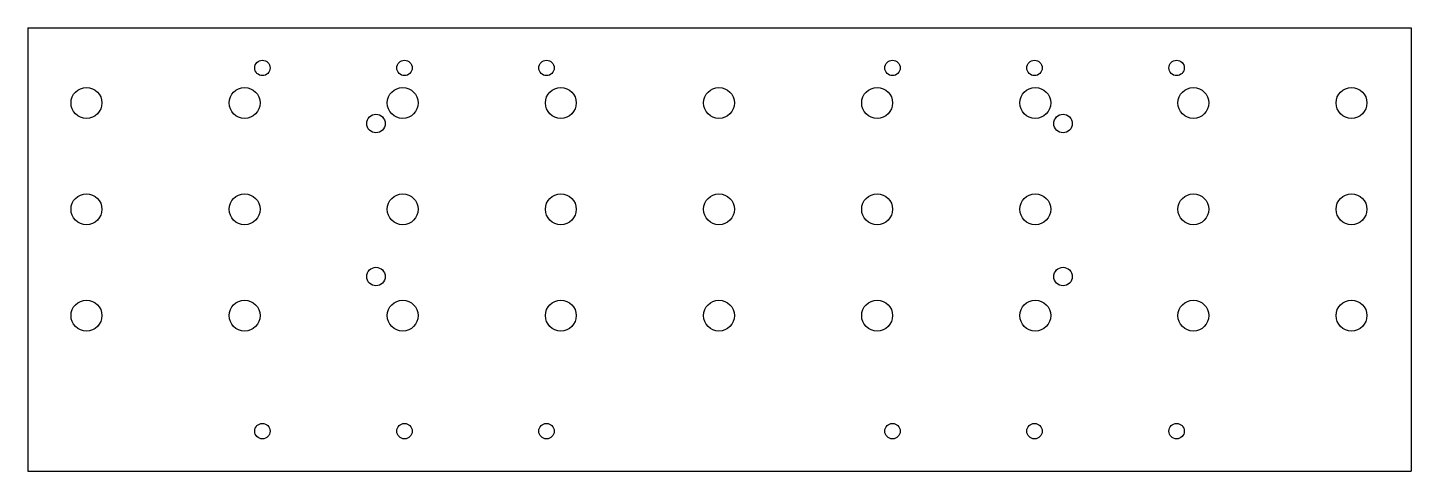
# Model space of a CAD drawing. Extents: x -28 to 28, y 91.7 to 109.7.
import ezdxf

# ---------------------------------------------------------------- set-up
doc = ezdxf.new("R2010")
doc.units = 0
doc.header["$MEASUREMENT"] = 0
doc.layers.add('VISIBLE', color=7, linetype='CONTINUOUS')

msp = doc.modelspace()

# ---------------------------------------------------------------- linework, layer by layer
at = {"layer": 'VISIBLE'}
for p, q in [((-28, 109.658), (28, 109.658)), ((-28, 109.658), (-28, 91.721)), ((28, 109.658), (28, 91.721)), ((-28, 91.721), (28, 91.721))]:
    msp.add_line(p, q, dxfattribs=at)
for centre, radius in [((-18.5, 108.033), 0.312), ((-12.75, 108.033), 0.312), ((-7, 108.033), 0.312), ((7, 108.033), 0.312), ((12.75, 108.033), 0.312), ((18.5, 108.033), 0.312), ((-25.621, 106.616), 0.625), ((-19.221, 106.616), 0.625), ((-12.821, 106.616), 0.625), ((-6.421, 106.616), 0.625), ((-0.021, 106.616), 0.625), ((6.379, 106.616), 0.625), ((12.779, 106.616), 0.625), ((19.179, 106.616), 0.625), ((25.579, 106.616), 0.625), ((-13.903, 105.783), 0.375), ((13.903, 105.783), 0.375), ((-25.621, 102.316), 0.625), ((-19.221, 102.316), 0.625), ((-12.821, 102.316), 0.625), ((-6.421, 102.316), 0.625), ((-0.021, 102.316), 0.625), ((6.379, 102.316), 0.625), ((12.779, 102.316), 0.625), ((19.179, 102.316), 0.625), ((25.579, 102.316), 0.625), ((-13.903, 99.596), 0.375), ((13.903, 99.596), 0.375), ((-25.621, 98.016), 0.625), ((-19.221, 98.016), 0.625), ((-12.821, 98.016), 0.625), ((-6.421, 98.016), 0.625), ((-0.021, 98.016), 0.625), ((6.379, 98.016), 0.625), ((12.779, 98.016), 0.625), ((19.179, 98.016), 0.625), ((25.579, 98.016), 0.625), ((-18.5, 93.346), 0.312), ((-12.75, 93.346), 0.312), ((-7, 93.346), 0.312), ((7, 93.346), 0.312), ((12.75, 93.346), 0.312), ((18.5, 93.346), 0.312)]:
    msp.add_circle(centre, radius, dxfattribs=at)

doc.saveas('drawing.dxf')
